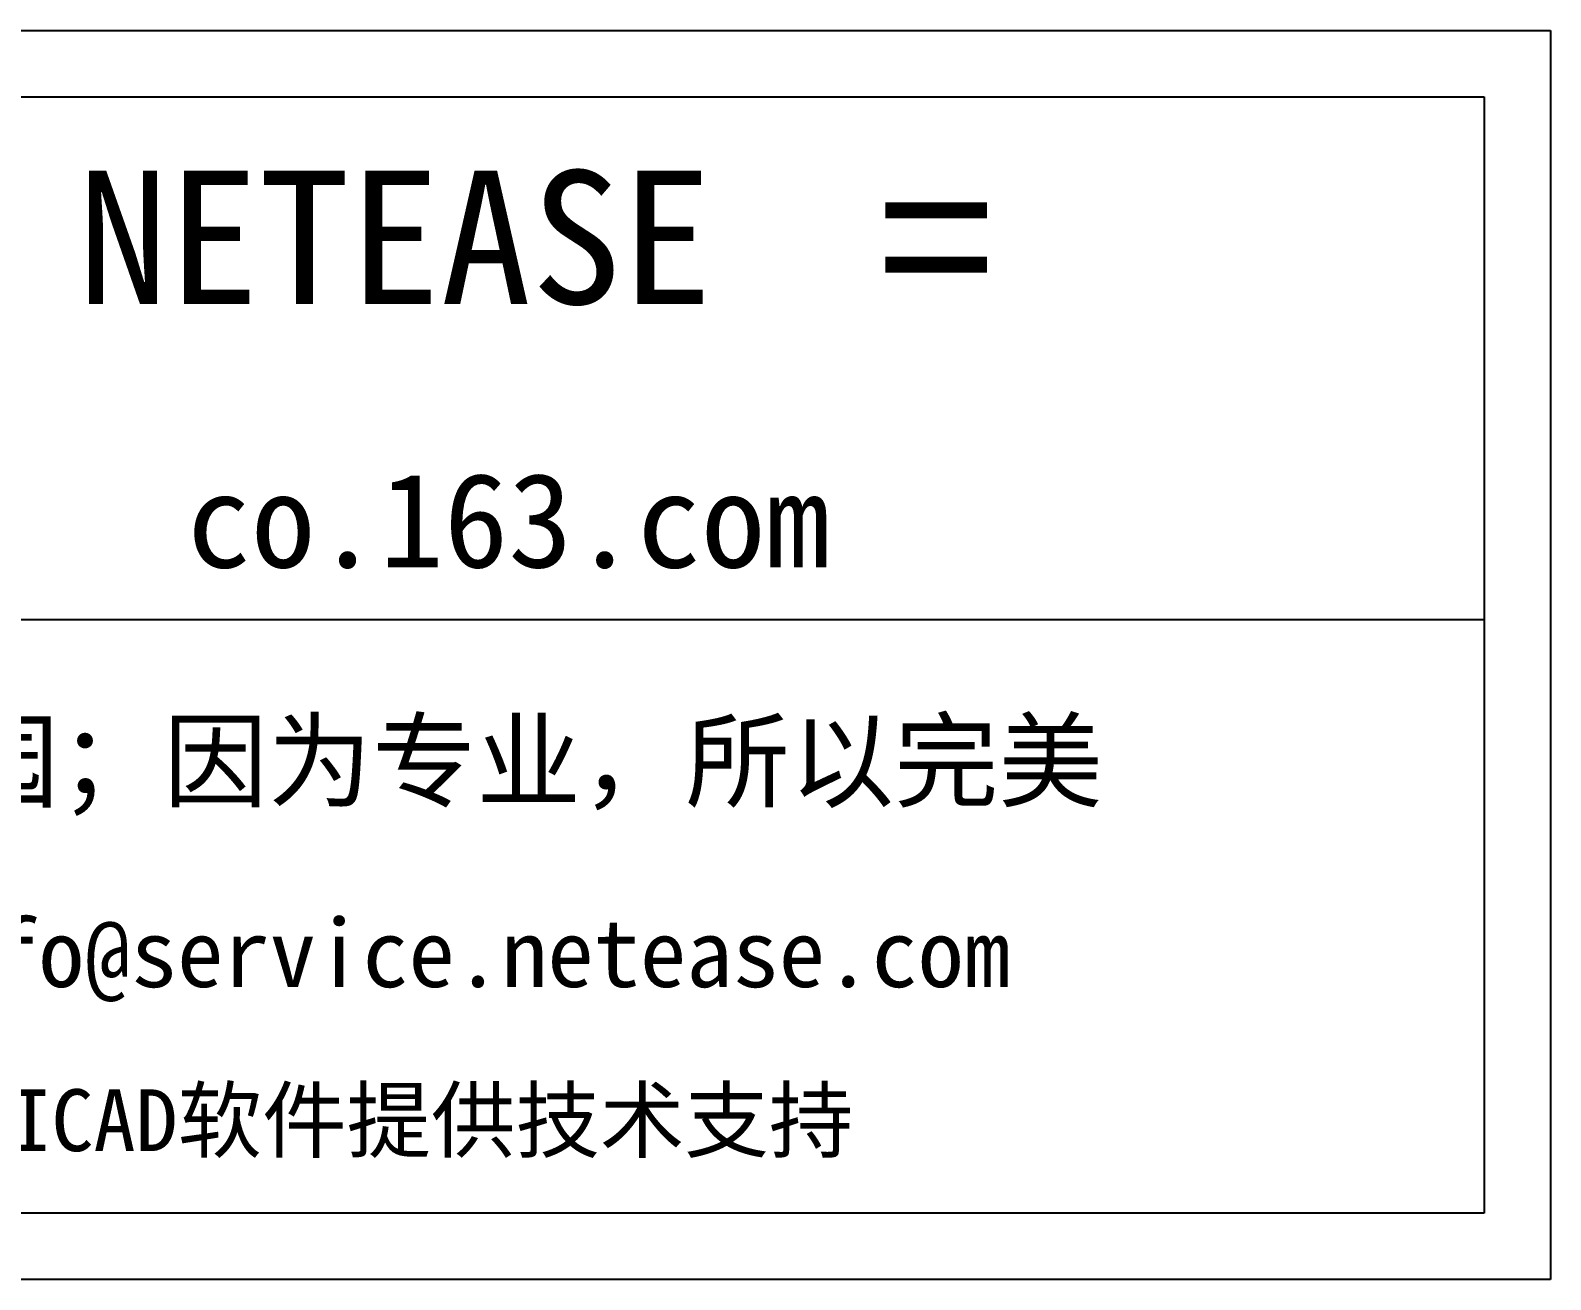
# Model space of a CAD drawing. Extents: x -357449 to -117302, y 127569 to 244935.
# Drawn here: x -281788 to -254422, y 135026 to 157507 of the extents above; entities that cross this region are included whole.
import ezdxf

# ---------------------------------------------------------------- set-up
doc = ezdxf.new("R2010")
doc.units = 0
doc.header["$MEASUREMENT"] = 0
doc.layers.get('0').update_dxf_attribs({"linetype": 'CONTINUOUS'})
doc.layers.add('PUB_TITLE', color=4, linetype='CONTINUOUS')
doc.layers.add('WINDOWS', color=4, linetype='CONTINUOUS')
doc.styles.add('163', font='SimSun.ttf', dxfattribs={"width": 0.99})

# ---------------------------------------------------------------- blocks, each defined once
blk = doc.blocks.new('建筑图签')
at = {"color": 7}
for p, q in [((14195.4, 267006), (24261.4, 267006)), ((24261.4, 267006), (24261.4, 262509.8)), ((14434.1, 266767.3), (24022.7, 266767.3)), ((24022.7, 266767.3), (24022.7, 262748.5)), ((14438.3, 264885.3), (24018, 264885.3)), ((24022.7, 262748.5), (14434.1, 262748.5)), ((24261.4, 262509.8), (14195.4, 262509.8))]:
    blk.add_line(p, q, dxfattribs=at)
at = {"color": 3, "style": '163'}
for s, height, p in [('网易  NETEASE ', 480, (16996, 266021.6)), ('中国建筑行业网络家园；因为专业，所以完美', 275.562, (15132.2, 264239.1)), ('编辑部：ivpinfo@service.netease.com', 244.944, (16480.5, 263562.8))]:
    blk.add_text(s, height=height, dxfattribs=at).set_placement(p)
at = {"color": 3, "style": '163', "text_generation_flag": 2}
blk.add_text('=', height=600, dxfattribs=at).set_placement((22253.4, 265959.4))
at = {"color": 1, "style": '163'}
for s, height, p in [('网易  建筑   co.163.com', 340.2, (16338.2, 265072.9)), ('本图纸由浩辰ICAD软件提供技术支持', 222.899, (16887.8, 262972.1))]:
    blk.add_text(s, height=height, dxfattribs=at).set_placement(p)
blk = doc.blocks.new('建筑图签0')
at = {"layer": 'PUB_TITLE', "color": 9, "linetype": 'Continuous'}
blk.add_blockref('建筑图签', (-14195.4, -267006), dxfattribs=at)

msp = doc.modelspace()

# ---------------------------------------------------------------- block references
at = {"layer": 'WINDOWS', "xscale": 5, "yscale": 5, "zscale": 5}
msp.add_blockref('建筑图签0', (-304752.04, 157506.64), dxfattribs=at)

doc.saveas('drawing.dxf')
